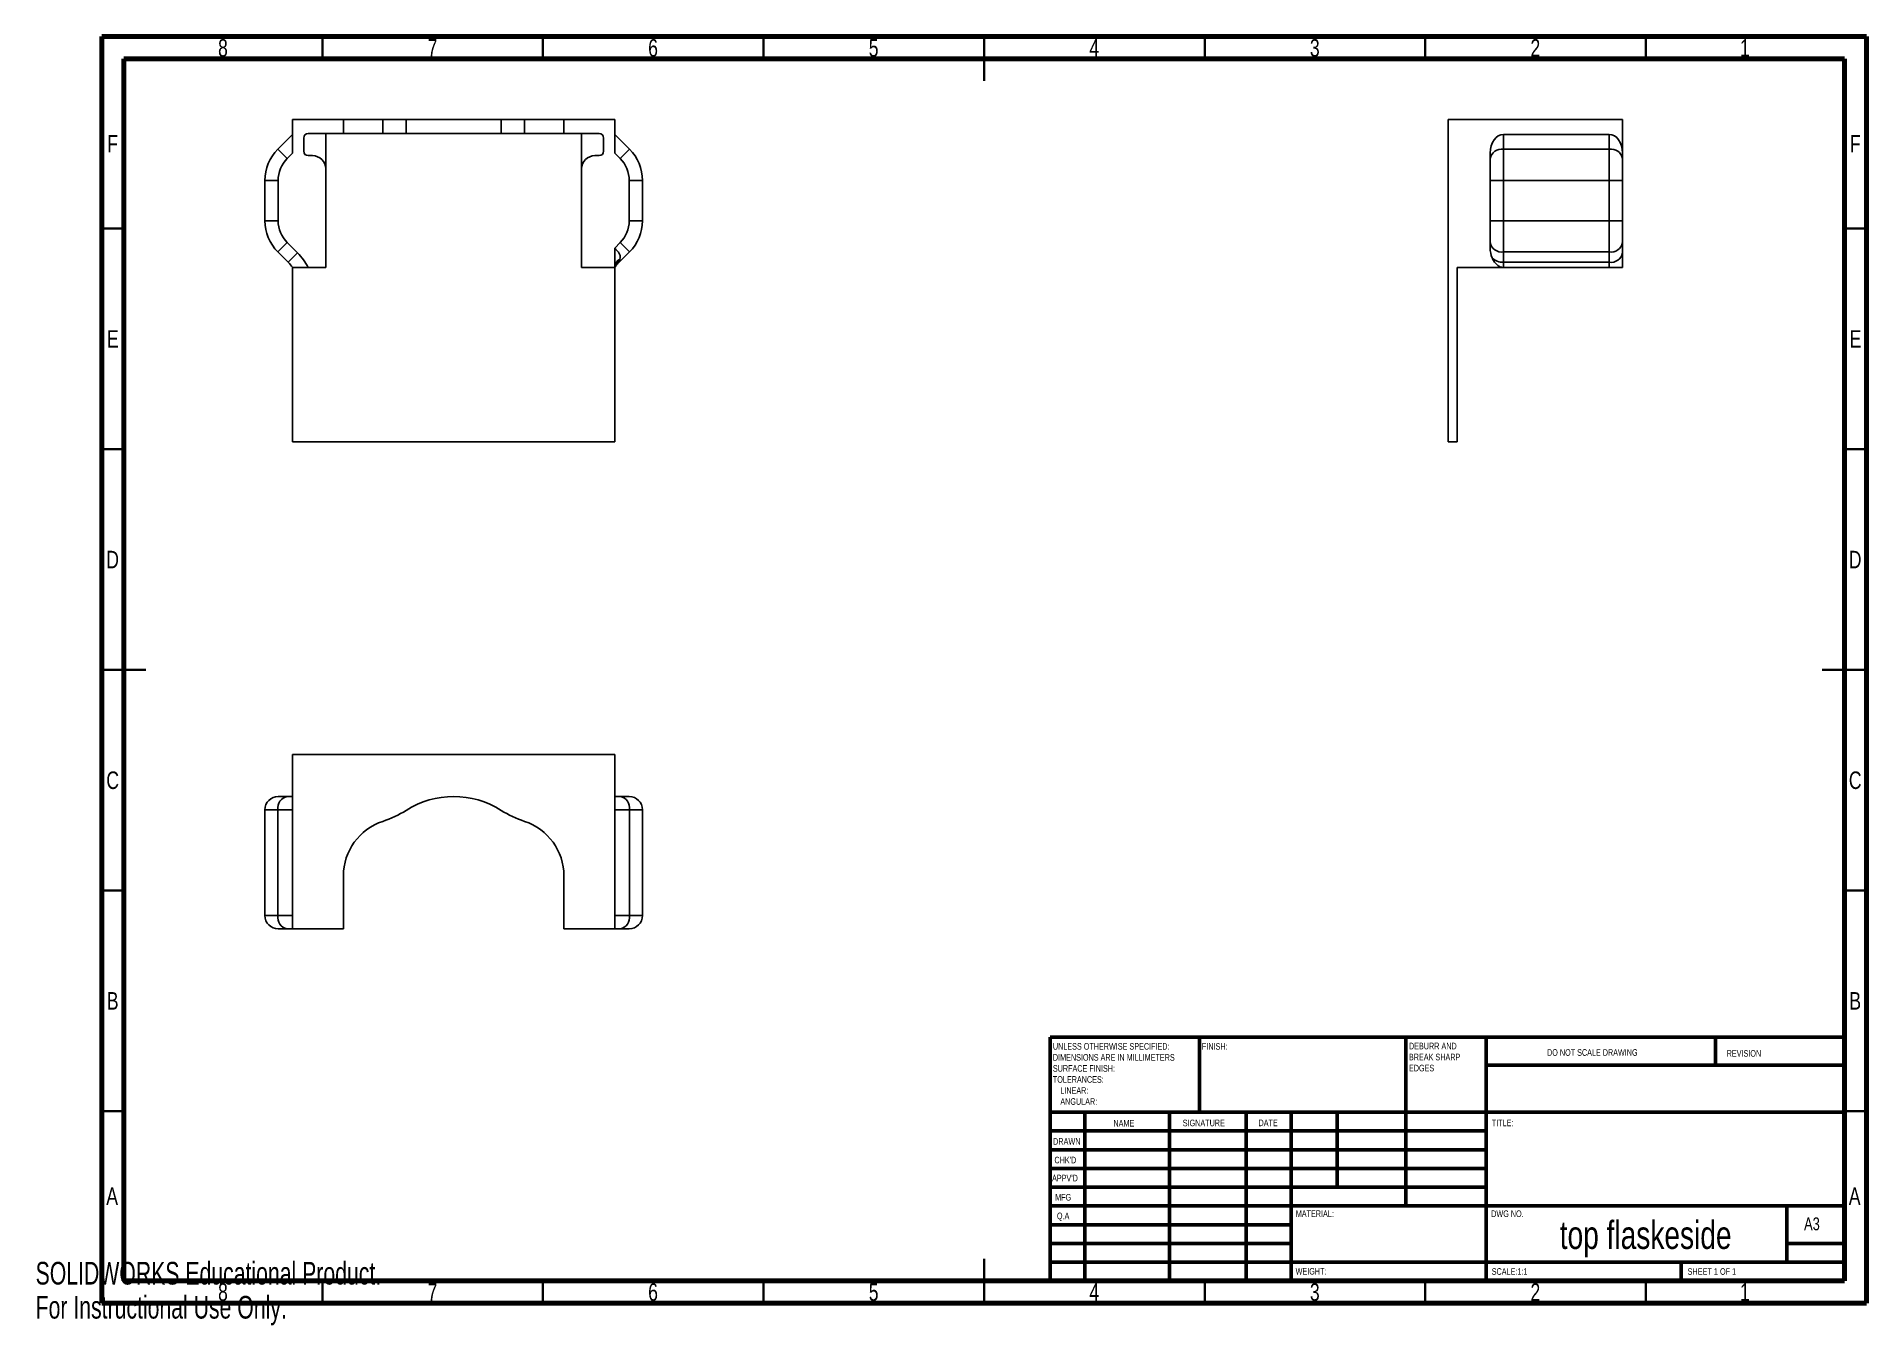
# Model space of a CAD drawing. Header units: millimetres. Extents: x 0 to 415, y 0 to 292.
import ezdxf

# ---------------------------------------------------------------- set-up
doc = ezdxf.new("R2010")
doc.units = ezdxf.units.MM
doc.styles.add('SLDTEXTSTYLE0', font='TXT', dxfattribs={"width": 0.75})
doc.styles.add('SLDTEXTSTYLE1', font='TXT', dxfattribs={"width": 0.686449})
doc.styles.add('SLDTEXTSTYLE2', font='TXT', dxfattribs={"width": 0.6875})
doc.styles.add('SLDTEXTSTYLE3', font='TXT', dxfattribs={"width": 0.7})

msp = doc.modelspace()

# ---------------------------------------------------------------- linework, layer by layer
at = {"color": 7, "linetype": 'Continuous', "lineweight": 70}
for p, q in [((15, 5), (15, 292)), ((15, 292), (415, 292)), ((415, 292), (415, 5)), ((20, 10), (20, 287)), ((20, 287), (410, 287)), ((410, 287), (410, 10)), ((410, 10), (20, 10)), ((415, 5), (15, 5))]:
    msp.add_line(p, q, dxfattribs=at)
at = {"color": 7, "linetype": 'Continuous', "lineweight": 35}
for p, q in [((65, 287), (65, 292)), ((115, 287), (115, 292)), ((165, 287), (165, 292)), ((215, 292), (215, 282)), ((215, 287), (215, 292)), ((265, 287), (265, 292)), ((315, 287), (315, 292)), ((365, 287), (365, 292)), ((20, 248.5), (15, 248.5)), ((410, 248.5), (415, 248.5)), ((20, 198.5), (15, 198.5)), ((410, 198.5), (415, 198.5)), ((15, 148.5), (25, 148.5)), ((20, 148.5), (15, 148.5)), ((415, 148.5), (405, 148.5)), ((410, 148.5), (415, 148.5)), ((20, 98.5), (15, 98.5)), ((410, 98.5), (415, 98.5)), ((20, 48.5), (15, 48.5)), ((410, 48.5), (415, 48.5)), ((215, 5), (215, 15)), ((65, 10), (65, 5)), ((115, 10), (115, 5)), ((165, 10), (165, 5)), ((215, 10), (215, 5)), ((265, 10), (265, 5)), ((315, 10), (315, 5)), ((365, 10), (365, 5))]:
    msp.add_line(p, q, dxfattribs=at)
at = {"color": 7, "linetype": 'Continuous', "lineweight": 25}
for p, q in [((54.9, 266.48), (58.26, 269.84)), ((58.26, 273.2), (58.26, 265.6)), ((58.26, 273.2), (69.76, 273.2)), ((61.76, 270.02), (69.76, 270.02)), ((65.76, 270.02), (65.76, 262.02)), ((69.76, 270.02), (69.76, 273.2)), ((69.76, 273.2), (78.73, 273.2)), ((78.73, 270.02), (69.76, 270.02)), ((78.73, 270.02), (78.73, 273.2)), ((78.73, 273.2), (83.99, 273.2)), ((83.99, 270.02), (78.73, 270.02)), ((83.99, 273.2), (83.99, 270.02)), ((105.54, 273.2), (83.99, 273.2)), ((105.54, 270.02), (83.99, 270.02)), ((105.54, 270.02), (105.54, 273.2)), ((105.54, 273.2), (110.8, 273.2)), ((110.8, 270.02), (105.54, 270.02)), ((110.8, 273.2), (110.8, 270.02)), ((110.8, 273.2), (119.76, 273.2)), ((119.76, 270.02), (110.8, 270.02)), ((119.76, 273.2), (119.76, 270.02)), ((119.76, 273.2), (131.26, 273.2)), ((119.76, 270.02), (127.76, 270.02)), ((123.76, 270.02), (123.76, 262.02)), ((131.26, 273.2), (131.26, 265.6)), ((131.26, 269.84), (134.62, 266.48)), ((320.22, 200.2), (320.22, 273.2)), ((320.22, 273.2), (359.72, 273.2)), ((332.72, 269.84), (332.72, 266.48)), ((332.72, 269.84), (356.72, 269.84)), ((356.72, 266.48), (356.72, 269.84)), ((359.72, 273.2), (359.72, 265.6)), ((54.9, 266.48), (57.03, 264.36)), ((58.26, 265.6), (57.03, 264.36)), ((60.76, 266.02), (60.76, 269.02)), ((128.76, 269.02), (128.76, 266.02)), ((132.5, 264.36), (131.26, 265.6)), ((132.5, 264.36), (134.62, 266.48)), ((329.72, 264.36), (329.72, 265.6)), ((332.72, 266.48), (332.72, 259.41)), ((332.72, 266.48), (356.72, 266.48)), ((356.72, 259.41), (356.72, 266.48)), ((359.72, 265.6), (359.72, 264.36)), ((62.76, 265.02), (61.76, 265.02)), ((65.76, 239.67), (65.76, 262.02)), ((123.76, 262.02), (123.76, 239.67)), ((127.76, 265.02), (126.76, 265.02)), ((329.72, 259.41), (329.72, 264.36)), ((359.72, 264.36), (359.72, 259.41)), ((51.98, 250.27), (51.98, 259.41)), ((51.98, 259.41), (54.98, 259.41)), ((54.98, 259.41), (54.98, 250.27)), ((134.55, 250.27), (134.55, 259.41)), ((134.55, 259.41), (137.55, 259.41)), ((137.55, 259.41), (137.55, 250.27)), ((329.72, 259.41), (332.72, 259.41)), ((329.72, 250.27), (329.72, 259.41)), ((332.72, 259.41), (332.72, 250.27)), ((356.72, 259.41), (332.72, 259.41)), ((356.72, 250.27), (356.72, 259.41)), ((356.72, 259.41), (359.72, 259.41)), ((359.72, 259.41), (359.72, 250.27)), ((51.98, 250.27), (54.98, 250.27)), ((134.55, 250.27), (137.55, 250.27)), ((329.72, 250.27), (332.72, 250.27)), ((329.72, 245.32), (329.72, 250.27)), ((332.72, 250.27), (332.72, 243.2)), ((332.72, 250.27), (356.72, 250.27)), ((356.72, 243.2), (356.72, 250.27)), ((356.72, 250.27), (359.72, 250.27)), ((359.72, 250.27), (359.72, 245.32)), ((54.9, 243.2), (57.03, 245.32)), ((57.03, 245.32), (59.36, 242.99)), ((131.26, 244.08), (132.5, 245.32)), ((132.5, 245.32), (134.62, 243.2)), ((329.72, 244.08), (329.72, 245.32)), ((359.72, 245.32), (359.72, 242.99)), ((57.24, 240.87), (54.9, 243.2)), ((57.24, 240.87), (59.36, 242.99)), ((131.26, 244.08), (131.26, 239.74)), ((134.62, 243.2), (131.78, 240.36)), ((132.43, 241.57), (132.41, 241.52)), ((356.72, 243.2), (332.72, 243.2)), ((332.72, 243.2), (332.72, 240.87)), ((332.72, 240.87), (356.72, 240.87)), ((332.72, 240.87), (332.72, 239.67)), ((356.72, 240.87), (356.72, 243.2)), ((356.72, 239.67), (356.72, 240.87)), ((359.72, 242.99), (359.72, 239.67)), ((58.26, 200.2), (58.26, 239.67)), ((65.76, 239.67), (61.77, 239.67)), ((123.76, 239.67), (131.26, 239.67)), ((131.26, 239.74), (131.26, 239.67)), ((131.26, 239.67), (131.26, 200.2)), ((322.22, 200.2), (322.22, 239.67)), ((322.22, 239.67), (332.72, 239.67)), ((356.72, 239.67), (332.72, 239.67)), ((131.26, 200.2), (58.26, 200.2)), ((320.22, 200.2), (322.22, 200.2)), ((58.26, 129.3), (58.26, 89.8)), ((58.26, 129.3), (131.26, 129.3)), ((131.26, 129.3), (131.26, 89.8)), ((54.9, 116.8), (51.98, 116.8)), ((51.98, 92.8), (51.98, 116.8)), ((58.26, 116.8), (54.9, 116.8)), ((54.9, 116.8), (54.9, 92.8)), ((54.98, 119.8), (57.03, 119.8)), ((57.03, 119.8), (58.26, 119.8)), ((131.26, 119.8), (132.5, 119.8)), ((134.62, 116.8), (131.26, 116.8)), ((132.5, 119.8), (134.55, 119.8)), ((134.62, 92.8), (134.62, 116.8)), ((137.55, 116.8), (134.62, 116.8)), ((137.55, 116.8), (137.55, 92.8)), ((69.76, 101.8), (69.76, 89.8)), ((119.76, 89.8), (119.76, 101.8)), ((51.98, 92.8), (54.9, 92.8)), ((54.9, 92.8), (58.26, 92.8)), ((131.26, 92.8), (134.62, 92.8)), ((134.62, 92.8), (137.55, 92.8)), ((57.03, 89.8), (54.98, 89.8)), ((58.26, 89.8), (57.03, 89.8)), ((58.26, 89.8), (69.76, 89.8)), ((119.76, 89.8), (131.26, 89.8)), ((132.5, 89.8), (131.26, 89.8)), ((134.55, 89.8), (132.5, 89.8))]:
    msp.add_line(p, q, dxfattribs=at)
at = {"color": 7, "linetype": 'Continuous', "lineweight": 50}
for p, q in [((230, 65.25), (410, 65.25)), ((230, 65.25), (230, 10)), ((263.8, 48.25), (263.8, 65.25)), ((310.6, 65.25), (310.6, 27)), ((328.8, 65.25), (328.8, 10)), ((380.8, 58.88), (380.8, 65.25)), ((410, 58.88), (328.8, 58.88)), ((410, 48.25), (230, 48.25)), ((237.8, 48.25), (237.8, 10)), ((256.99, 48.25), (256.99, 10)), ((274.4, 48.25), (274.4, 10)), ((284.6, 10), (284.6, 48.25)), ((295, 31.25), (295, 48.25)), ((328.8, 44), (230, 44)), ((328.8, 39.75), (230, 39.75)), ((328.8, 35.5), (230, 35.5)), ((328.8, 31.25), (230, 31.25)), ((284.6, 27), (230, 27)), ((284.6, 27), (410, 27)), ((397, 14.25), (397, 27)), ((284.6, 22.75), (230, 22.75)), ((284.6, 18.5), (230, 18.5)), ((410, 18.5), (397, 18.5)), ((230, 14.25), (410, 14.25)), ((373, 10), (373, 14.25))]:
    msp.add_line(p, q, dxfattribs=at)
at = {"color": 7, "linetype": 'Continuous', "lineweight": 25}
for centre, radius, start, end in [((61.76, 269.02), 1, 90, 180), ((127.76, 269.02), 1, 0, 90), ((61.98, 259.41), 10, 135, 180), ((61.76, 266.02), 1, 180, 270), ((127.76, 266.02), 1, 270, 0), ((127.55, 259.41), 10, 0, 45), ((332.36, 263.81), 2.7, 82.3394, 168.1894), ((357.11, 263.85), 2.66, 11.0272, 98.444), ((61.98, 259.41), 7, 135, 180), ((62.76, 262.02), 3, 0, 90), ((126.76, 262.02), 3, 90, 180), ((127.55, 259.41), 7, 0, 45), ((61.98, 250.27), 10, 180, 225), ((61.98, 250.27), 7, 180, 225), ((127.55, 250.27), 7, 315, 0), ((127.55, 250.27), 10, 315, 0), ((332.36, 245.87), 2.7, 191.8106, 277.6606), ((357.11, 245.83), 2.66, 261.556, 348.9728), ((50.17, 233.79), 10, 35.9458, 45), ((50.17, 233.79), 13, 26.8434, 45), ((133.45, 239.63), 2.19, 117.97, 177.363), ((133.49, 239.57), 2.23, 118.9952, 177.614), ((332.59, 244.26), 3.4, 224.223, 272.2722), ((357.11, 243.5), 2.66, 261.556, 348.9728), ((133.9, 238.24), 3, 135, 151.5711), ((54.98, 116.8), 3, 90, 180), ((57.58, 117.16), 2.7, 101.8106, 187.6606), ((71.59, 136.03), 23, 288.078, 302.6064), ((94.76, 99.8), 20, 57.3936, 122.6064), ((117.93, 136.03), 23, 237.3936, 251.922), ((131.99, 117.19), 2.66, 351.556, 78.9728), ((134.55, 116.8), 3, 0, 90), ((82.76, 101.8), 13, 108.078, 180), ((106.76, 101.8), 13, 0, 71.922), ((54.98, 92.8), 3, 180, 270), ((57.53, 92.41), 2.66, 171.556, 258.9728), ((131.95, 92.44), 2.7, 281.8106, 7.6606), ((134.55, 92.8), 3, 270, 0)]:
    msp.add_arc(centre, radius, start, end, dxfattribs=at)
for centre, major_axis, start_param, end_param in [((332.72, 265.6), (0, -4.24), 3.141593, 4.712389), ((356.72, 265.6), (0, 4.24), 4.712389, 6.283185), ((332.72, 244.08), (0, -4.24), 4.712389, 5.2557)]:
    msp.add_ellipse(centre, major_axis=major_axis, ratio=0.707107, start_param=start_param, end_param=end_param, dxfattribs=at)
for points, knots in [([(132.43, 241.57), (132.5, 241.79), (132.53, 242), (132.49, 242.43), (132.41, 242.65), (132.24, 242.97), (132.17, 243.07), (132.02, 243.28), (131.93, 243.38), (131.66, 243.69), (131.46, 243.88), (131.26, 244.08)], [0, 0, 0, 0, 0.25, 0.25, 0.5, 0.5, 0.625, 0.625, 0.75, 0.75, 1, 1, 1, 1]), ([(132.41, 241.52), (132.33, 241.27), (132.21, 241.04), (132.02, 240.72), (131.96, 240.61), (131.87, 240.48), (131.84, 240.44), (131.79, 240.38), (131.78, 240.36), (131.78, 240.36)], [0, 0, 0, 0, 0.5, 0.5, 0.75, 0.75, 0.875, 0.875, 1, 1, 1, 1]), ([(330.15, 241.89), (330.27, 241.62), (330.41, 241.35), (330.73, 240.85), (330.92, 240.62), (331.24, 240.3), (331.36, 240.2), (331.6, 240.03), (331.72, 239.94), (331.99, 239.81), (332.13, 239.76), (332.42, 239.68), (332.57, 239.67), (332.72, 239.67)], [0, 0, 0, 0, 0.25, 0.25, 0.5, 0.5, 0.625, 0.625, 0.75, 0.75, 0.875, 0.875, 1, 1, 1, 1]), ([(61.77, 239.67), (61.34, 239.67), (60.92, 239.67), (60.11, 239.67), (59.74, 239.67), (59.24, 239.67), (59.08, 239.67), (58.81, 239.67), (58.68, 239.67), (58.48, 239.67), (58.4, 239.67), (58.29, 239.67), (58.26, 239.67), (58.26, 239.67)], [0, 0, 0, 0, 0.25, 0.25, 0.5, 0.5, 0.625, 0.625, 0.75, 0.75, 0.875, 0.875, 1, 1, 1, 1]), ([(359.72, 239.67), (359.72, 239.67), (359.65, 239.67), (359.37, 239.67), (359.17, 239.67), (358.77, 239.67), (358.63, 239.67), (358.31, 239.67), (358.13, 239.67), (357.76, 239.67), (357.56, 239.67), (357.15, 239.67), (356.93, 239.67), (356.72, 239.67)], [0, 0, 0, 0, 0.25, 0.25, 0.5, 0.5, 0.625, 0.625, 0.75, 0.75, 0.875, 0.875, 1, 1, 1, 1])]:
    msp.add_open_spline(points, degree=3, knots=knots, dxfattribs=at)

# ---------------------------------------------------------------- texts
at = {"color": 7, "linetype": 'Continuous', "lineweight": 0}
for s, insert, char_height, attachment_point, style in [('8', (42.46, 291.42), 3.97, 2, 'SLDTEXTSTYLE0'), ('7', (89.96, 291.42), 3.97, 2, 'SLDTEXTSTYLE0'), ('6', (139.96, 291.42), 3.97, 2, 'SLDTEXTSTYLE0'), ('5', (189.96, 291.42), 3.97, 2, 'SLDTEXTSTYLE0'), ('4', (239.96, 291.42), 3.97, 2, 'SLDTEXTSTYLE0'), ('3', (289.96, 291.42), 3.97, 2, 'SLDTEXTSTYLE0'), ('2', (339.96, 291.42), 3.97, 2, 'SLDTEXTSTYLE0'), ('1', (387.46, 291.42), 3.97, 2, 'SLDTEXTSTYLE0'), ('F', (17.46, 269.72), 3.97, 2, 'SLDTEXTSTYLE0'), ('F', (412.46, 269.72), 3.97, 2, 'SLDTEXTSTYLE0'), ('E', (17.51, 225.47), 3.97, 2, 'SLDTEXTSTYLE0'), ('E', (412.51, 225.47), 3.97, 2, 'SLDTEXTSTYLE0'), ('D', (17.45, 175.47), 3.97, 2, 'SLDTEXTSTYLE0'), ('D', (412.45, 175.47), 3.97, 2, 'SLDTEXTSTYLE0'), ('C', (17.46, 125.47), 3.97, 2, 'SLDTEXTSTYLE0'), ('C', (412.46, 125.47), 3.97, 2, 'SLDTEXTSTYLE0'), ('B', (17.47, 75.47), 3.97, 2, 'SLDTEXTSTYLE0'), ('B', (412.47, 75.47), 3.97, 2, 'SLDTEXTSTYLE0'), ('UNLESS OTHERWISE SPECIFIED:', (230.59, 63.92), 1.5, 1, 'SLDTEXTSTYLE0'), ('FINISH:', (264.37, 63.92), 1.5, 1, 'SLDTEXTSTYLE0'), ('DEBURR AND', (311.31, 64), 1.5, 1, 'SLDTEXTSTYLE0'), ('DO NOT SCALE DRAWING', (342.61, 62.53), 1.5, 1, 'SLDTEXTSTYLE0'), ('REVISION', (383.33, 62.33), 1.5, 1, 'SLDTEXTSTYLE0'), ('SURFACE FINISH:', (230.59, 58.92), 1.5, 1, 'SLDTEXTSTYLE0'), ('DIMENSIONS ARE IN MILLIMETERS', (230.59, 61.42), 1.5, 1, 'SLDTEXTSTYLE0'), ('BREAK SHARP', (311.31, 61.5), 1.5, 1, 'SLDTEXTSTYLE0'), ('EDGES', (311.31, 59), 1.5, 1, 'SLDTEXTSTYLE0'), ('TOLERANCES:', (230.59, 56.42), 1.5, 1, 'SLDTEXTSTYLE0'), ('ANGULAR:', (232.28, 51.42), 1.5, 1, 'SLDTEXTSTYLE0'), ('LINEAR:', (232.28, 53.92), 1.5, 1, 'SLDTEXTSTYLE0'), ('NAME', (244.32, 46.5), 1.5, 1, 'SLDTEXTSTYLE0'), ('SIGNATURE', (260.03, 46.56), 1.5, 1, 'SLDTEXTSTYLE0'), ('DATE', (277.21, 46.58), 1.5, 1, 'SLDTEXTSTYLE0'), ('TITLE:', (330.09, 46.58), 1.5, 1, 'SLDTEXTSTYLE0'), ('DRAWN', (230.64, 42.38), 1.5, 1, 'SLDTEXTSTYLE1'), ("CHK'D", (230.94, 38.16), 1.5, 1, 'SLDTEXTSTYLE0'), ("APPV'D", (230.4, 34.07), 1.5, 1, 'SLDTEXTSTYLE0'), ('A', (17.34, 31.22), 3.97, 2, 'SLDTEXTSTYLE0'), ('MFG', (231.12, 29.72), 1.5, 1, 'SLDTEXTSTYLE0'), ('A', (412.34, 31.22), 3.97, 2, 'SLDTEXTSTYLE0'), ('Q.A', (231.51, 25.5), 1.5, 1, 'SLDTEXTSTYLE0'), ('MATERIAL:', (285.65, 25.99), 1.5, 1, 'SLDTEXTSTYLE0'), ('DWG NO.', (329.95, 25.99), 1.5, 1, 'SLDTEXTSTYLE0'), ('top flaskeside', (364.96, 23.61), 6.35, 2, 'SLDTEXTSTYLE0'), ('A3', (400.87, 24.41), 2.91, 1, 'SLDTEXTSTYLE0'), ('WEIGHT:', (285.62, 12.95), 1.499, 1, 'SLDTEXTSTYLE0'), ('SCALE:1:1', (330.07, 12.9), 1.5, 1, 'SLDTEXTSTYLE0'), ('SHEET 1 OF 1', (374.48, 12.9), 1.5, 1, 'SLDTEXTSTYLE2'), ('8', (42.46, 9.47), 3.97, 2, 'SLDTEXTSTYLE0'), ('7', (89.96, 9.47), 3.97, 2, 'SLDTEXTSTYLE0'), ('6', (139.96, 9.47), 3.97, 2, 'SLDTEXTSTYLE0'), ('5', (189.96, 9.47), 3.97, 2, 'SLDTEXTSTYLE0'), ('4', (239.96, 9.47), 3.97, 2, 'SLDTEXTSTYLE0'), ('3', (289.96, 9.47), 3.97, 2, 'SLDTEXTSTYLE0'), ('2', (339.96, 9.47), 3.97, 2, 'SLDTEXTSTYLE0'), ('1', (387.46, 9.47), 3.97, 2, 'SLDTEXTSTYLE0')]:
    msp.add_mtext(s, dxfattribs=dict(at, insert=insert, char_height=char_height, attachment_point=attachment_point, style=style))
at = {"color": 7, "linetype": 'Continuous', "char_height": 5.1381, "attachment_point": 1, "style": 'SLDTEXTSTYLE3'}
for s, insert in [('SOLIDWORKS Educational Product.', (0, 14.33)), ('For Instructional Use Only.', (0, 6.62))]:
    msp.add_mtext(s, dxfattribs=dict(at, insert=insert))

doc.saveas('drawing.dxf')
